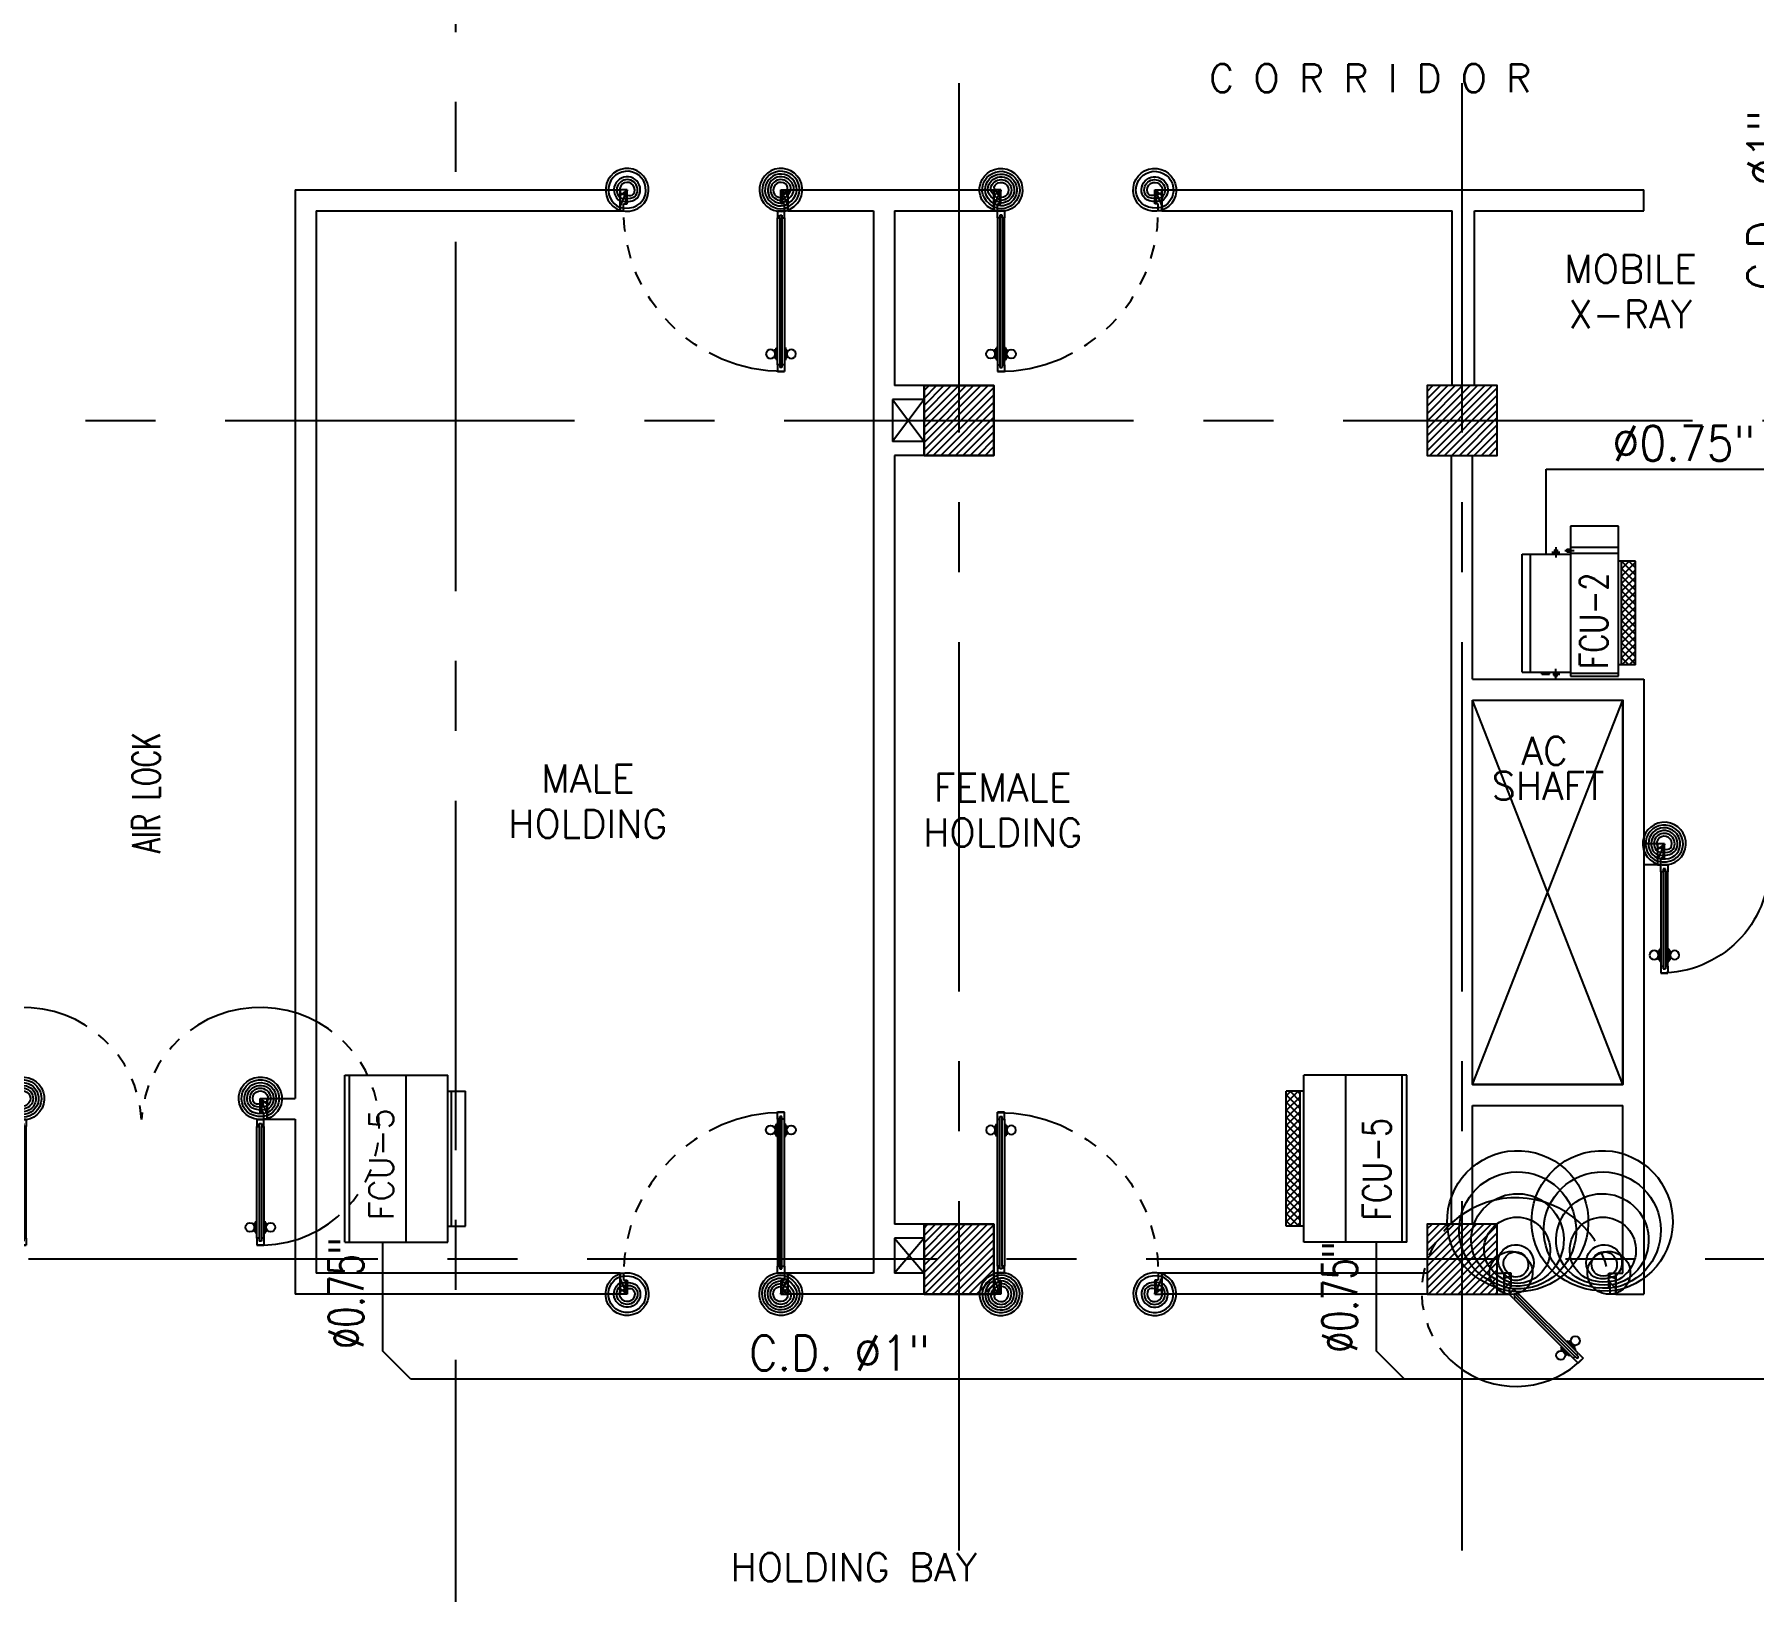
# Model space of a CAD drawing. Extents: x 417866242 to 417866861, y 43498051 to 43498155.
# Drawn here: x 417866797.05 to 417866809.35, y 43498111.26 to 43498122.4 of the extents above; entities that cross this region are included whole.
import ezdxf
from ezdxf.enums import TextEntityAlignment as Align

# ---------------------------------------------------------------- set-up
doc = ezdxf.new("R2010")
doc.units = 0
doc.header["$MEASUREMENT"] = 0
doc.linetypes.add('CENTERX2', pattern=[4, 2.5, -0.5, 0.5, -0.5])
doc.linetypes.add('HIDDEN', pattern=[0.375, 0.25, -0.125])
doc.layers.get('0').update_dxf_attribs({"linetype": 'CONTINUOUS'})
for name, color, linetype in [('AC-CD', 6, 'CONTINUOUS'), ('AC-TEXT', 2, 'CONTINUOUS'), ('AXES', 11, 'CENTERX2'), ('COL', 11, 'CONTINUOUS'), ('DOOR', 11, 'CONTINUOUS'), ('FCU', 6, 'CONTINUOUS'), ('HAT', 11, 'CONTINUOUS'), ('P-SOLIDWASTE', 6, 'CONTINUOUS'), ('RM-NAME', 11, 'CONTINUOUS'), ('SHAFT', 11, 'CONTINUOUS'), ('TEXTN', 2, 'CONTINUOUS'), ('WALL', 11, 'CONTINUOUS')]:
    doc.layers.add(name, color=color, linetype=linetype)
doc.styles.add('ROMANS', font='ROMANS.shx', dxfattribs={"width": 0.6})

# ---------------------------------------------------------------- blocks, each defined once
blk = doc.blocks.new('DOOR80A')
at = {"layer": 'DOOR', "color": 0, "linetype": 'ByBlock'}
for p, q in [((50, 0), (0, 0)), ((0, -150), (0, 0)), ((50, -100), (50, 0)), ((750, 0), (800, 0)), ((750, -100), (750, 0)), ((800, -150), (800, 0)), ((71, -115), (36, -150)), ((40, -100), (50, -100)), ((40, -150), (40, -100)), ((71, -115), (106, -150)), ((760, -100), (750, -100)), ((760, -150), (760, -100)), ((0, -150), (40, -150)), ((71, -185), (36, -150)), ((80, -148), (69, -159)), ((69, -159), (83, -173)), ((83, -173), (71, -185)), ((94, -162), (80, -148)), ((106, -150), (94, -162)), ((800, -150), (760, -150)), ((444, -488), (449, -483)), ((449, -483), (513, -546)), ((458, -492), (465, -485)), ((504, -537), (458, -492)), ((510, -531), (465, -485)), ((409, -523), (404, -528)), ((404, -528), (467, -592)), ((413, -537), (406, -543)), ((452, -589), (406, -543)), ((458, -583), (413, -537)), ((458, -583), (452, -589)), ((472, -587), (467, -592)), ((495, -610), (507, -598)), ((495, -610), (531, -645)), ((504, -537), (510, -531)), ((507, -598), (522, -612)), ((508, -551), (513, -546)), ((519, -586), (531, -574)), ((519, -586), (533, -600)), ((522, -612), (533, -600)), ((531, -574), (566, -610)), ((531, -645), (566, -610)), ((566, -610), (531, -645)), ((566, -610), (531, -645))]:
    blk.add_line(p, q, dxfattribs=at)
at = {"layer": 'DOOR', "linetype": 'ByBlock'}
for p, q in [((0, 0), (0, -150)), ((800, 0), (800, -150)), ((71, -185), (495, -610)), ((83, -173), (507, -598)), ((94, -162), (519, -586)), ((531, -574), (106, -150))]:
    blk.add_line(p, q, dxfattribs=at)
at = {"layer": 'DOOR', "color": 9, "linetype": 'ByBlock'}
for p, q in [((50, -20), (0, -40)), ((50, -57), (0, -114)), ((750, -20), (800, -40)), ((750, -57), (800, -114))]:
    blk.add_line(p, q, dxfattribs=at)
at = {"layer": 'DOOR', "color": 0, "linetype": 'ByBlock'}
for centre in [(510, -485), (406, -589)]:
    blk.add_circle(centre, 32.4, dxfattribs=at)
at = {"layer": 'DOOR', "color": 9, "linetype": 'ByBlock'}
for centre, radius, start, end in [((83, 61), 90.6, 222.1924, 248.8332), ((717, 61), 90.6, 291.1668, 317.8076), ((84, 75), 128, 228.9138, 254.5616), ((93, 163), 237, 247.0019, 259.6432), ((96, 237), 331, 253.1999, 262.0767), ((97, 305), 419, 256.6141, 262.1784), ((716, 75), 128, 285.4384, 311.0862), ((707, 163), 237, 280.3568, 292.9981), ((704, 237), 331, 277.9233, 286.8001), ((703, 305), 419, 277.8216, 283.3859), ((98, 371), 505, 258.8249, 263.419), ((50, 0), 154, 251.1053, 256.2858), ((702, 371), 505, 276.581, 281.1751), ((750, 0), 154, 283.7142, 288.8947)]:
    blk.add_arc(centre, radius, start, end, dxfattribs=at)
at = {"layer": 'DOOR', "linetype": 'HIDDEN', "ltscale": 0.5}
blk.add_arc((85, -136), 675, 315.4463, 358.7997, dxfattribs=at)
at = {"layer": 'WALL'}
for p, q in [((0, 0), (0, -150)), ((800, 0), (800, -150))]:
    blk.add_line(p, q, dxfattribs=at)
blk = doc.blocks.new('DD1600')
at = {"layer": 'DOOR', "color": 0, "linetype": 'ByBlock'}
for p, q in [((235881, 58759), (235931, 58759)), ((235931, 58759), (235881, 58759)), ((235881, 58709), (235881, 58759)), ((235881, 58709), (235898, 58709)), ((235898, 58729), (235914, 58729)), ((235898, 58709), (235898, 58729)), ((235914, 58709), (235914, 58729)), ((235914, 58709), (235931, 58709)), ((235931, 58709), (235931, 58759)), ((237431, 58759), (237381, 58759)), ((237381, 58759), (237431, 58759)), ((237381, 58709), (237381, 58759)), ((237398, 58709), (237381, 58709)), ((237414, 58729), (237398, 58729)), ((237398, 58709), (237398, 58729)), ((237414, 58709), (237414, 58729)), ((237431, 58709), (237414, 58709)), ((237431, 58709), (237431, 58759)), ((235874, 58664), (235865, 58664)), ((235865, 58664), (235865, 58599)), ((235874, 58599), (235865, 58599)), ((235881, 58676), (235874, 58676)), ((235874, 58586), (235874, 58676)), ((235874, 58664), (235874, 58599)), ((235881, 58586), (235874, 58586)), ((235931, 58676), (235938, 58676)), ((235931, 58586), (235938, 58586)), ((235938, 58586), (235938, 58676)), ((235938, 58664), (235947, 58664)), ((235938, 58664), (235938, 58599)), ((235938, 58599), (235947, 58599)), ((235947, 58664), (235947, 58599)), ((237374, 58664), (237365, 58664)), ((237365, 58664), (237365, 58599)), ((237374, 58599), (237365, 58599)), ((237381, 58676), (237374, 58676)), ((237374, 58586), (237374, 58676)), ((237374, 58664), (237374, 58599)), ((237381, 58586), (237374, 58586)), ((237431, 58676), (237438, 58676)), ((237431, 58586), (237438, 58586)), ((237438, 58586), (237438, 58676)), ((237438, 58664), (237447, 58664)), ((237438, 58664), (237438, 58599)), ((237438, 58599), (237447, 58599)), ((237447, 58664), (237447, 58599)), ((235856, 57834), (235856, 57984)), ((235856, 57984), (235881, 57984)), ((235898, 58034), (235881, 58034)), ((235881, 58034), (235881, 57984)), ((235931, 57984), (235881, 57984)), ((235881, 57984), (235881, 57934)), ((235898, 58014), (235898, 58034)), ((235914, 58014), (235898, 58014)), ((235931, 58034), (235914, 58034)), ((235914, 58034), (235914, 58014)), ((235931, 57984), (235931, 58034)), ((237381, 58034), (237398, 58034)), ((237381, 57984), (237381, 58034)), ((237381, 57984), (237431, 57984)), ((237398, 58034), (237398, 58014)), ((237398, 58014), (237414, 58014)), ((237414, 58034), (237431, 58034)), ((237414, 58014), (237414, 58034)), ((237431, 58034), (237431, 57984)), ((237456, 57984), (237431, 57984)), ((237431, 57984), (237431, 57934)), ((237456, 57834), (237456, 57984)), ((235906, 57834), (235856, 57834)), ((235881, 57934), (235906, 57934)), ((235906, 57934), (235906, 57834)), ((237406, 57934), (237406, 57834)), ((237431, 57934), (237406, 57934)), ((237406, 57834), (237456, 57834))]:
    blk.add_line(p, q, dxfattribs=at)
at = {"layer": 'DOOR', "linetype": 'ByBlock'}
for p, q in [((235881, 58034), (235881, 58709)), ((235898, 58034), (235898, 58709)), ((235914, 58034), (235914, 58709)), ((235931, 58709), (235931, 58034)), ((237381, 58709), (237381, 58034)), ((237398, 58034), (237398, 58709)), ((237414, 58034), (237414, 58709)), ((237431, 58034), (237431, 58709))]:
    blk.add_line(p, q, dxfattribs=at)
at = {"layer": 'DOOR', "color": 9, "linetype": 'ByBlock'}
for p, q in [((235906, 57834), (235856, 57947)), ((237406, 57834), (237456, 57947)), ((235906, 57834), (235856, 57874)), ((235906, 57834), (235893, 57934)), ((237406, 57834), (237420, 57934)), ((237406, 57834), (237456, 57874))]:
    blk.add_line(p, q, dxfattribs=at)
at = {"layer": 'DOOR', "color": 0, "linetype": 'ByBlock'}
for centre in [(235833, 58631), (235980, 58631), (237333, 58631), (237480, 58631)]:
    blk.add_circle(centre, 32.4, dxfattribs=at)
at = {"layer": 'DOOR', "linetype": 'HIDDEN', "ltscale": 0.5}
for centre, start, end in [((235882, 57984), 359.9683, 90.0296), ((237431, 57984), 89.9704, 180.0317)]:
    blk.add_arc(centre, 775, start, end, dxfattribs=at)
at = {"layer": 'DOOR', "color": 9, "linetype": 'ByBlock'}
for centre, radius, start, end in [((235906, 57834), 154, 103.7142, 108.8947), ((235906, 57834), 134, 100.72, 111.8402), ((235906, 57834), 114, 102.6226, 115.9162), ((237406, 57834), 134, 68.1598, 79.28), ((237406, 57834), 114, 64.0838, 77.3774), ((237406, 57834), 154, 71.1053, 76.2858), ((235906, 57834), 94.4, 90, 121.9818), ((235906, 57834), 74.4, 90, 132.2236), ((235906, 57834), 54.4, 90, 156.7926), ((235906, 57834), 34.4, 90, 180), ((235906, 57834), 14.4, 90, 180), ((237406, 57834), 94.4, 58.0182, 90), ((237406, 57834), 74.4, 47.7764, 90), ((237406, 57834), 54.4, 23.2074, 90), ((237406, 57834), 34.4, 0, 90), ((237406, 57834), 14.4, 0, 90)]:
    blk.add_arc(centre, radius, start, end, dxfattribs=at)
blk = doc.blocks.new('A$C272A55A0')
at = {"layer": 'DOOR', "color": 0, "linetype": 'ByBlock'}
for p, q in [((0, 900), (0, 1050)), ((50, 1050), (0, 1050)), ((50, 950), (50, 1050)), ((1750, 950), (1750, 1050)), ((1750, 1050), (1800, 1050)), ((1800, 1050), (1800, 900)), ((0, 900), (25, 900)), ((25, 950), (50, 950)), ((25, 900), (25, 950)), ((75, 900), (25, 900)), ((25, 850), (25, 900)), ((58, 870), (42, 870)), ((42, 870), (42, 850)), ((58, 850), (58, 870)), ((75, 900), (75, 850)), ((1725, 900), (1775, 900)), ((1725, 900), (1725, 850)), ((1742, 870), (1758, 870)), ((1742, 850), (1742, 870)), ((1775, 950), (1750, 950)), ((1758, 870), (1758, 850)), ((1775, 900), (1775, 950)), ((1800, 900), (1775, 900)), ((1775, 850), (1775, 900)), ((42, 850), (25, 850)), ((75, 850), (58, 850)), ((1725, 850), (1742, 850)), ((1758, 850), (1775, 850)), ((1718, 160), (1709, 160)), ((1709, 95), (1709, 160)), ((1725, 173), (1718, 173)), ((1718, 173), (1718, 83)), ((1718, 95), (1718, 160)), ((1775, 173), (1782, 173)), ((1782, 173), (1782, 83)), ((1782, 160), (1791, 160)), ((1782, 95), (1782, 160)), ((1791, 95), (1791, 160)), ((25, 50), (42, 50)), ((25, 50), (25, 0)), ((25, 0), (75, 0)), ((75, 0), (25, 0)), ((42, 50), (42, 30)), ((42, 30), (58, 30)), ((58, 50), (75, 50)), ((58, 50), (58, 30)), ((75, 50), (75, 0)), ((1718, 95), (1709, 95)), ((1725, 83), (1718, 83)), ((1742, 50), (1725, 50)), ((1725, 50), (1725, 0)), ((1775, 0), (1725, 0)), ((1725, 0), (1775, 0)), ((1742, 50), (1742, 30)), ((1758, 30), (1742, 30)), ((1775, 50), (1758, 50)), ((1758, 50), (1758, 30)), ((1775, 83), (1782, 83)), ((1775, 50), (1775, 0)), ((1782, 95), (1791, 95))]:
    blk.add_line(p, q, dxfattribs=at)
at = {"layer": 'DOOR', "color": 9, "linetype": 'ByBlock'}
for p, q in [((50, 1050), (0, 1010)), ((50, 1050), (0, 937)), ((50, 1050), (37, 950)), ((1750, 1050), (1800, 1010)), ((1750, 1050), (1800, 937)), ((1750, 1050), (1763, 950))]:
    blk.add_line(p, q, dxfattribs=at)
at = {"layer": 'DOOR', "linetype": 'ByBlock'}
for p, q in [((25, 850), (25, 50)), ((42, 850), (42, 50)), ((58, 850), (58, 50)), ((75, 50), (75, 850)), ((1725, 50), (1725, 850)), ((1742, 850), (1742, 50)), ((1758, 850), (1758, 50)), ((1775, 850), (1775, 50))]:
    blk.add_line(p, q, dxfattribs=at)
at = {"layer": 'DOOR', "color": 0, "linetype": 'ByBlock'}
for centre in [(1676, 128), (1824, 128)]:
    blk.add_circle(centre, 32.4, dxfattribs=at)
at = {"layer": 'DOOR', "color": 9, "linetype": 'ByBlock'}
for centre, radius, start, end in [((50, 1050), 54.4, 203.2074, 270), ((50, 1050), 74.4, 227.7764, 270), ((50, 1050), 34.4, 180, 270), ((50, 1050), 14.4, 180, 270), ((1750, 1050), 14.4, 270, 0), ((1750, 1050), 34.4, 270, 0), ((1750, 1050), 54.4, 270, 336.7926), ((1750, 1050), 74.4, 270, 312.2236), ((50, 1050), 94.4, 238.0182, 270), ((50, 1050), 114, 244.0838, 257.3774), ((50, 1050), 134, 248.1598, 259.28), ((50, 1050), 154, 251.1053, 256.2858), ((1750, 1050), 94.4, 270, 301.9818), ((1750, 1050), 114, 282.6226, 295.9162), ((1750, 1050), 134, 280.72, 291.8402), ((1750, 1050), 154, 283.7142, 288.8947)]:
    blk.add_arc(centre, radius, start, end, dxfattribs=at)
at = {"layer": 'DOOR', "linetype": 'HIDDEN', "ltscale": 0.5}
for centre, start, end in [((50, 851), 268.3174, 3.2965), ((1750, 851), 176.7035, 271.6826)]:
    blk.add_arc(centre, 851, start, end, dxfattribs=at)
at = {"layer": 'WALL', "linetype": 'ByBlock'}
blk.add_line((1800, 900), (1800, 1050), dxfattribs=at)
blk = doc.blocks.new('DOOR100')
at = {"layer": 'DOOR', "color": 7, "linetype": 'ByBlock'}
for p, q in [((-75, 1250), (-75, 1300)), ((-75, 1300), (-25, 1300)), ((-25, 1300), (-75, 1300)), ((-58, 1250), (-75, 1250)), ((-58, 1250), (-58, 1270)), ((-42, 1270), (-58, 1270)), ((-42, 1250), (-42, 1270)), ((-25, 1250), (-42, 1250)), ((-25, 1250), (-25, 1300)), ((-91, 1205), (-91, 1140)), ((-82, 1205), (-91, 1205)), ((-82, 1140), (-91, 1140)), ((-82, 1128), (-82, 1218)), ((-75, 1218), (-82, 1218)), ((-82, 1205), (-82, 1140)), ((-75, 1128), (-82, 1128)), ((-25, 1218), (-18, 1218)), ((-25, 1128), (-18, 1128)), ((-18, 1128), (-18, 1218)), ((-18, 1205), (-18, 1140)), ((-18, 1205), (-9, 1205)), ((-18, 1140), (-9, 1140)), ((-9, 1205), (-9, 1140)), ((-1200, 0), (-1200, 150)), ((-1200, 150), (-1175, 150)), ((-1200, 150), (-1200, 0)), ((-1175, 150), (-1175, 100)), ((-75, 200), (-58, 200)), ((-75, 150), (-75, 200)), ((-75, 150), (-25, 150)), ((-58, 200), (-58, 180)), ((-58, 180), (-42, 180)), ((-42, 200), (-25, 200)), ((-42, 180), (-42, 200)), ((-25, 200), (-25, 150)), ((0, 150), (-25, 150)), ((-25, 150), (-25, 100)), ((0, 0), (0, 150)), ((0, 150), (0, 0)), ((-1150, 0), (-1200, 114)), ((-1150, 0), (-1200, 40)), ((-1150, 0), (-1200, 0)), ((-1175, 100), (-1150, 100)), ((-1150, 0), (-1163, 100)), ((-1150, 100), (-1150, 0)), ((-50, 0), (0, 114)), ((-50, 100), (-50, 0)), ((-50, 0), (-37, 100)), ((-25, 100), (-50, 100)), ((-50, 0), (0, 40)), ((-50, 0), (0, 0))]:
    blk.add_line(p, q, dxfattribs=at)
at = {"layer": 'DOOR', "linetype": 'ByBlock'}
for p, q in [((-75, 1250), (-75, 200)), ((-58, 200), (-58, 1250)), ((-42, 200), (-42, 1250)), ((-25, 200), (-25, 1250))]:
    blk.add_line(p, q, dxfattribs=at)
at = {"layer": 'DOOR', "color": 7, "linetype": 'ByBlock'}
for centre in [(-124, 1173), (24, 1173)]:
    blk.add_circle(centre, 32.4, dxfattribs=at)
at = {"layer": 'DOOR', "linetype": 'HIDDEN', "ltscale": 0.5}
blk.add_arc((-25, 150), 1150, 90, 180, dxfattribs=at)
at = {"layer": 'DOOR', "color": 7, "linetype": 'ByBlock'}
for centre, radius, start, end in [((-1150, 0), 154, 103.7142, 108.8947), ((-1150, 0), 134, 100.72, 111.8402), ((-50, 0), 134, 68.1598, 79.28), ((-50, 0), 154, 71.1053, 76.2858), ((-1150, 0), 94.4, 90, 121.9818), ((-1150, 0), 74.4, 90, 132.2236), ((-1150, 0), 54.4, 90, 156.7926), ((-1150, 0), 34.4, 90, 180), ((-1150, 0), 14.4, 90, 180), ((-50, 0), 94.4, 58.0182, 90), ((-50, 0), 74.4, 47.7764, 90), ((-50, 0), 54.4, 23.2074, 90), ((-50, 0), 34.4, 0, 90), ((-50, 0), 14.4, 0, 90), ((-50, 0), 114, 64.0838, 77.3774)]:
    blk.add_arc(centre, radius, start, end, dxfattribs=at)
blk = doc.blocks.new('*X102')
at = {"color": 0}
for p, q in [((42139, 149531), (42598, 149990)), ((42139, 149584), (42545, 149990)), ((42139, 149637), (42492, 149990)), ((42139, 149690), (42439, 149990)), ((42139, 149743), (42386, 149990)), ((42139, 149796), (42333, 149990)), ((42139, 149849), (42280, 149990)), ((42139, 149902), (42227, 149990)), ((42139, 149955), (42174, 149990)), ((42151, 149490), (42639, 149978)), ((42204, 149490), (42639, 149925)), ((42257, 149490), (42639, 149872)), ((42310, 149490), (42639, 149819)), ((42363, 149490), (42639, 149766)), ((42416, 149490), (42639, 149713)), ((42469, 149490), (42639, 149660)), ((42522, 149490), (42639, 149607)), ((42575, 149490), (42639, 149554)), ((42628, 149490), (42639, 149501))]:
    blk.add_line(p, q, dxfattribs=at)
blk = doc.blocks.new('*X101')
at = {"color": 0}
for p, q in [((38539, 149537), (38992, 149990)), ((38539, 149590), (38939, 149990)), ((38539, 149643), (38886, 149990)), ((38539, 149696), (38833, 149990)), ((38539, 149749), (38780, 149990)), ((38539, 149802), (38726, 149990)), ((38539, 149856), (38673, 149990)), ((38539, 149909), (38620, 149990)), ((38539, 149962), (38567, 149990)), ((38545, 149490), (39039, 149984)), ((38598, 149490), (39039, 149931)), ((38651, 149490), (39039, 149878)), ((38704, 149490), (39039, 149825)), ((38757, 149490), (39039, 149772)), ((38810, 149490), (39039, 149719)), ((38863, 149490), (39039, 149666)), ((38916, 149490), (39039, 149613)), ((38969, 149490), (39039, 149560)), ((39022, 149490), (39039, 149507))]:
    blk.add_line(p, q, dxfattribs=at)
blk = doc.blocks.new('*X98')
at = {"color": 0}
for p, q in [((42139, 155524), (42605, 155990)), ((42139, 155577), (42552, 155990)), ((42139, 155630), (42499, 155990)), ((42139, 155683), (42446, 155990)), ((42139, 155736), (42393, 155990)), ((42139, 155789), (42340, 155990)), ((42139, 155842), (42287, 155990)), ((42139, 155895), (42234, 155990)), ((42139, 155948), (42181, 155990)), ((42158, 155490), (42639, 155971)), ((42211, 155490), (42639, 155918)), ((42264, 155490), (42639, 155865)), ((42317, 155490), (42639, 155812)), ((42370, 155490), (42639, 155759)), ((42423, 155490), (42639, 155706)), ((42476, 155490), (42639, 155653)), ((42529, 155490), (42639, 155600)), ((42582, 155490), (42639, 155546)), ((42635, 155490), (42639, 155493))]:
    blk.add_line(p, q, dxfattribs=at)
blk = doc.blocks.new('*X97')
at = {"color": 0}
for p, q in [((38539, 155530), (38999, 155990)), ((38539, 155583), (38946, 155990)), ((38539, 155636), (38893, 155990)), ((38539, 155689), (38840, 155990)), ((38539, 155742), (38787, 155990)), ((38539, 155795), (38734, 155990)), ((38539, 155848), (38681, 155990)), ((38539, 155901), (38628, 155990)), ((38539, 155954), (38575, 155990)), ((38552, 155490), (39039, 155977)), ((38605, 155490), (39039, 155924)), ((38658, 155490), (39039, 155871)), ((38711, 155490), (39039, 155818)), ((38764, 155490), (39039, 155765)), ((38817, 155490), (39039, 155712)), ((38870, 155490), (39039, 155659)), ((38923, 155490), (39039, 155606)), ((38976, 155490), (39039, 155553)), ((39029, 155490), (39039, 155500))]:
    blk.add_line(p, q, dxfattribs=at)
blk = doc.blocks.new('COL50')
at = {"layer": 'COL'}
blk.add_lwpolyline([(-250, 250), (-250, -250), (250, -250), (250, 250)], close=True, dxfattribs=at)
blk = doc.blocks.new('RM1')
at = {"layer": 'RM-NAME', "style": 'ROMANS'}
for tag, p in [('ROOMNAME1', (0, 324)), ('ROOMNAME2', (0, 0))]:
    blk.add_attdef(tag, text='', height=200, dxfattribs=at).set_placement(p, align=Align.MIDDLE)
blk = doc.blocks.new('*X39')
at = {"color": 0}
for p, q in [((16890, -2467), (16943, -2414)), ((16890, -2520), (16990, -2420)), ((16990, -2512), (16892, -2414)), ((16990, -2459), (16945, -2414)), ((16990, -2565), (16890, -2465)), ((16890, -2573), (16990, -2473)), ((16990, -2619), (16890, -2519)), ((16890, -2626), (16990, -2526)), ((16990, -2672), (16890, -2572)), ((16890, -2679), (16990, -2579)), ((16990, -2725), (16890, -2625)), ((16890, -2732), (16990, -2632)), ((16990, -2778), (16890, -2678)), ((16890, -2785), (16990, -2685)), ((16990, -2831), (16890, -2731)), ((16890, -2838), (16990, -2738)), ((16990, -2884), (16890, -2784)), ((16890, -2891), (16990, -2791)), ((16990, -2937), (16890, -2837)), ((16890, -2944), (16990, -2844)), ((16990, -2990), (16890, -2890)), ((16890, -2997), (16990, -2897)), ((16990, -3043), (16890, -2943)), ((16890, -3050), (16990, -2950)), ((16990, -3096), (16890, -2996)), ((16890, -3103), (16990, -3003)), ((16990, -3149), (16890, -3049)), ((16892, -3155), (16990, -3056)), ((16944, -3155), (16890, -3102)), ((16945, -3155), (16990, -3109))]:
    blk.add_line(p, q, dxfattribs=at)
blk = doc.blocks.new('WHE06')
at = {"color": 3}
for p, q in [((689, 622), (346, 622)), ((346, 622), (346, 469)), ((689, 469), (689, 622)), ((60, -422), (60, 422)), ((212, 437), (269, 437)), ((232, 452), (232, 422)), ((232, 452), (252, 452)), ((242, 472), (242, 399)), ((252, 452), (252, 422)), ((305, 448), (373, 448)), ((321, 458), (321, 438)), ((321, 458), (346, 458)), ((321, 438), (346, 438)), ((346, 430), (689, 430)), ((811, 371), (689, 371)), ((711, -371), (711, 371)), ((811, -371), (811, 371)), ((142, -437), (142, -422)), ((142, -437), (197, -437)), ((197, -437), (197, -422)), ((221, -437), (269, -437)), ((232, -452), (232, -422)), ((232, -452), (252, -452)), ((242, -472), (242, -399)), ((252, -452), (252, -422)), ((346, -430), (689, -430)), ((811, -371), (689, -371))]:
    blk.add_line(p, q, dxfattribs=at)
at = {"color": 6}
for p, q in [((0, -422), (0, 422)), ((0, 422), (346, 422)), ((346, 469), (346, -451)), ((689, 469), (346, 469)), ((689, -451), (689, 469)), ((0, -422), (346, -422)), ((346, -451), (689, -451))]:
    blk.add_line(p, q, dxfattribs=at)
at = {"color": 11}
blk.add_blockref('*X39', (-16179, 2784), dxfattribs=at)
blk = doc.blocks.new('*X132')
at = {"color": 0}
for p, q in [((-750, 2538), (-672, 2616)), ((-750, 2591), (-725, 2616)), ((-660, 2516), (-750, 2606)), ((-719, 2516), (-619, 2616)), ((-607, 2516), (-707, 2616)), ((-666, 2516), (-566, 2616)), ((-554, 2516), (-654, 2616)), ((-613, 2516), (-513, 2616)), ((-501, 2516), (-601, 2616)), ((-560, 2516), (-460, 2616)), ((-448, 2516), (-548, 2616)), ((-507, 2516), (-407, 2616)), ((-394, 2516), (-494, 2616)), ((-454, 2516), (-354, 2616)), ((-341, 2516), (-441, 2616)), ((-401, 2516), (-301, 2616)), ((-288, 2516), (-388, 2616)), ((-348, 2516), (-248, 2616)), ((-235, 2516), (-335, 2616)), ((-295, 2516), (-195, 2616)), ((-182, 2516), (-282, 2616)), ((-242, 2516), (-142, 2616)), ((-129, 2516), (-229, 2616)), ((-189, 2516), (-89, 2616)), ((-76, 2516), (-176, 2616)), ((-136, 2516), (-36, 2616)), ((-23, 2516), (-123, 2616)), ((-83, 2516), (17, 2616)), ((30, 2516), (-70, 2616)), ((-30, 2516), (70, 2616)), ((83, 2516), (-17, 2616)), ((23, 2516), (123, 2616)), ((136, 2516), (36, 2616)), ((76, 2516), (176, 2616)), ((189, 2516), (89, 2616)), ((129, 2516), (215, 2601)), ((215, 2543), (142, 2616)), ((215, 2596), (195, 2616)), ((-713, 2516), (-750, 2553)), ((182, 2516), (215, 2548))]:
    blk.add_line(p, q, dxfattribs=at)

msp = doc.modelspace()

# ---------------------------------------------------------------- linework, layer by layer
at = {"layer": 'AC-CD'}
for p, q in [((417866807.87, 43498118.684), (417866807.87, 43498119.292)), ((417866807.87, 43498119.292), (417866809.496, 43498119.292)), ((417866799.542, 43498113.762), (417866799.542, 43498112.983)), ((417866806.653, 43498113.762), (417866806.653, 43498112.983)), ((417866799.742, 43498112.783), (417866799.542, 43498112.983)), ((417866806.853, 43498112.783), (417866806.653, 43498112.983)), ((417866799.742, 43498112.783), (417866818.595, 43498112.783))]:
    msp.add_line(p, q, dxfattribs=at)
at = {"layer": 'AXES'}
for p, q in [((417866803.668, 43498075.555), (417866803.668, 43498154.033)), ((417866807.268, 43498075.555), (417866807.268, 43498154.033)), ((417866800.068, 43498082.42), (417866800.068, 43498141.24)), ((417866778.417, 43498119.64), (417866847.508, 43498119.64)), ((417866847.508, 43498113.64), (417866778.417, 43498113.64))]:
    msp.add_line(p, q, dxfattribs=at)
at = {"layer": 'COL'}
for points in [[(417866803.418, 43498119.89), (417866803.418, 43498119.39), (417866803.918, 43498119.39), (417866803.918, 43498119.89)], [(417866803.418, 43498113.89), (417866803.418, 43498113.39), (417866803.918, 43498113.39), (417866803.918, 43498113.89)]]:
    msp.add_lwpolyline(points, close=True, dxfattribs=at)
at = {"layer": 'FCU', "color": 7}
for p, q in [((417866799.274, 43498113.762), (417866799.274, 43498114.956)), ((417866799.274, 43498114.956), (417866800.011, 43498114.956)), ((417866799.306, 43498113.762), (417866799.306, 43498114.956)), ((417866799.711, 43498113.762), (417866799.711, 43498114.956)), ((417866800.011, 43498113.762), (417866800.011, 43498114.956)), ((417866806.135, 43498113.762), (417866806.135, 43498114.956)), ((417866806.872, 43498114.956), (417866806.135, 43498114.956)), ((417866806.435, 43498113.762), (417866806.435, 43498114.956)), ((417866806.84, 43498113.762), (417866806.84, 43498114.956)), ((417866806.872, 43498113.762), (417866806.872, 43498114.956)), ((417866800.011, 43498114.841), (417866800.136, 43498114.841)), ((417866800.036, 43498113.876), (417866800.036, 43498114.841)), ((417866800.136, 43498113.876), (417866800.136, 43498114.841)), ((417866806.01, 43498113.876), (417866806.01, 43498114.841)), ((417866806.135, 43498114.841), (417866806.01, 43498114.841)), ((417866806.11, 43498113.876), (417866806.11, 43498114.841)), ((417866800.011, 43498113.876), (417866800.136, 43498113.876)), ((417866806.135, 43498113.876), (417866806.01, 43498113.876)), ((417866799.274, 43498113.762), (417866800.011, 43498113.762)), ((417866806.872, 43498113.762), (417866806.135, 43498113.762))]:
    msp.add_line(p, q, dxfattribs=at)
at = {"layer": 'FCU', "color": 6}
for p, q in [((417866799.274, 43498113.762), (417866799.274, 43498114.956)), ((417866799.274, 43498114.956), (417866800.011, 43498114.956)), ((417866799.711, 43498113.762), (417866799.711, 43498114.956)), ((417866800.011, 43498113.762), (417866800.011, 43498114.956)), ((417866806.135, 43498113.762), (417866806.135, 43498114.956)), ((417866806.872, 43498114.956), (417866806.135, 43498114.956)), ((417866806.435, 43498113.762), (417866806.435, 43498114.956)), ((417866806.872, 43498113.762), (417866806.872, 43498114.956)), ((417866799.274, 43498113.762), (417866800.011, 43498113.762)), ((417866806.872, 43498113.762), (417866806.135, 43498113.762))]:
    msp.add_line(p, q, dxfattribs=at)
at = {"layer": 'FCU', "color": 3}
for p, q in [((417866799.306, 43498113.762), (417866799.306, 43498114.956)), ((417866806.84, 43498113.762), (417866806.84, 43498114.956)), ((417866800.011, 43498114.841), (417866800.136, 43498114.841)), ((417866800.036, 43498113.876), (417866800.036, 43498114.841)), ((417866800.136, 43498113.876), (417866800.136, 43498114.841)), ((417866806.01, 43498113.876), (417866806.01, 43498114.841)), ((417866806.135, 43498114.841), (417866806.01, 43498114.841)), ((417866806.11, 43498113.876), (417866806.11, 43498114.841)), ((417866800.011, 43498113.876), (417866800.136, 43498113.876)), ((417866806.135, 43498113.876), (417866806.01, 43498113.876))]:
    msp.add_line(p, q, dxfattribs=at)
at = {"layer": 'P-SOLIDWASTE'}
msp.add_lwpolyline([(417866804.999, 43498112.783, 0, 0.15, 0), (417866804.726, 43498112.783, 0.15, 0.15, 0)], format="xyseb", dxfattribs=at)
at = {"layer": 'SHAFT', "linetype": 'ByBlock'}
for p, q in [((417866803.418, 43498119.79), (417866803.193, 43498119.49)), ((417866803.193, 43498119.79), (417866803.418, 43498119.49))]:
    msp.add_line(p, q, dxfattribs=at)
at = {"layer": 'SHAFT', "linetype": 'Continuous'}
for p, q in [((417866808.418, 43498114.89), (417866807.343, 43498117.64)), ((417866807.343, 43498114.89), (417866808.418, 43498117.64))]:
    msp.add_line(p, q, dxfattribs=at)
at = {"layer": 'WALL'}
for p, q in [((417866798.918, 43498121.29), (417866801.243, 43498121.29)), ((417866798.918, 43498121.29), (417866798.918, 43498114.79)), ((417866801.243, 43498121.29), (417866801.243, 43498121.14)), ((417866802.443, 43498121.29), (417866803.918, 43498121.29)), ((417866802.443, 43498121.29), (417866802.443, 43498121.14)), ((417866805.118, 43498121.29), (417866808.568, 43498121.29)), ((417866799.068, 43498121.14), (417866799.068, 43498113.54)), ((417866799.068, 43498121.14), (417866801.243, 43498121.14)), ((417866802.443, 43498121.14), (417866803.056, 43498121.14)), ((417866803.056, 43498121.14), (417866803.056, 43498113.54)), ((417866803.206, 43498121.14), (417866803.206, 43498119.89)), ((417866803.206, 43498121.14), (417866803.918, 43498121.14)), ((417866805.118, 43498121.14), (417866807.197, 43498121.14)), ((417866807.197, 43498119.89), (417866807.197, 43498121.14)), ((417866807.356, 43498119.89), (417866807.356, 43498121.14)), ((417866807.356, 43498121.14), (417866808.568, 43498121.14)), ((417866803.193, 43498119.79), (417866803.193, 43498119.49)), ((417866803.206, 43498119.39), (417866803.206, 43498113.89)), ((417866807.193, 43498117.715), (417866807.193, 43498119.39)), ((417866807.343, 43498117.79), (417866807.343, 43498119.39)), ((417866808.568, 43498117.79), (417866808.568, 43498113.39)), ((417866807.193, 43498113.89), (417866807.193, 43498117.715)), ((417866807.343, 43498114.89), (417866807.343, 43498117.64)), ((417866808.668, 43498116.612), (417866808.568, 43498116.612)), ((417866808.668, 43498116.462), (417866808.668, 43498116.612)), ((417866808.668, 43498116.462), (417866808.568, 43498116.462)), ((417866798.718, 43498114.79), (417866798.918, 43498114.79)), ((417866807.343, 43498113.89), (417866807.343, 43498114.74)), ((417866798.718, 43498114.64), (417866798.918, 43498114.64)), ((417866798.918, 43498114.64), (417866798.918, 43498113.39)), ((417866803.206, 43498113.79), (417866803.206, 43498113.54)), ((417866801.243, 43498113.54), (417866799.068, 43498113.54)), ((417866801.243, 43498113.54), (417866801.243, 43498113.39)), ((417866803.056, 43498113.54), (417866802.443, 43498113.54)), ((417866802.443, 43498113.54), (417866802.443, 43498113.39)), ((417866803.418, 43498113.54), (417866803.206, 43498113.54)), ((417866807.018, 43498113.54), (417866805.118, 43498113.54)), ((417866807.518, 43498113.54), (417866807.568, 43498113.54)), ((417866807.568, 43498113.39), (417866807.568, 43498113.54)), ((417866808.368, 43498113.54), (417866808.418, 43498113.54)), ((417866808.368, 43498113.39), (417866808.368, 43498113.54)), ((417866801.243, 43498113.39), (417866798.918, 43498113.39)), ((417866802.593, 43498113.39), (417866802.443, 43498113.39)), ((417866803.418, 43498113.39), (417866802.443, 43498113.39)), ((417866807.018, 43498113.39), (417866805.118, 43498113.39)), ((417866807.518, 43498113.39), (417866807.568, 43498113.39)), ((417866808.368, 43498113.39), (417866808.568, 43498113.39))]:
    msp.add_line(p, q, dxfattribs=at)
at = {"layer": 'WALL', "linetype": 'ByBlock'}
for p, q in [((417866803.918, 43498121.14), (417866803.918, 43498121.29)), ((417866805.118, 43498121.14), (417866805.118, 43498121.29)), ((417866808.568, 43498121.14), (417866808.568, 43498121.29)), ((417866803.418, 43498119.89), (417866803.206, 43498119.89)), ((417866803.418, 43498119.79), (417866803.193, 43498119.79)), ((417866803.418, 43498119.49), (417866803.193, 43498119.49)), ((417866803.418, 43498119.39), (417866803.206, 43498119.39)), ((417866807.343, 43498117.79), (417866808.568, 43498117.79)), ((417866807.343, 43498117.64), (417866808.418, 43498117.64)), ((417866808.418, 43498114.89), (417866808.418, 43498117.64)), ((417866807.343, 43498114.89), (417866808.418, 43498114.89)), ((417866798.718, 43498114.79), (417866798.718, 43498114.64)), ((417866807.343, 43498114.74), (417866808.418, 43498114.74)), ((417866808.418, 43498113.54), (417866808.418, 43498114.74)), ((417866803.418, 43498113.89), (417866803.206, 43498113.89)), ((417866803.418, 43498113.79), (417866803.206, 43498113.79)), ((417866803.418, 43498113.79), (417866803.206, 43498113.54)), ((417866803.206, 43498113.79), (417866803.418, 43498113.54)), ((417866805.118, 43498113.54), (417866805.118, 43498113.39))]:
    msp.add_line(p, q, dxfattribs=at)
at = {"layer": 'WALL', "linetype": 'ByBlock', "ltscale": 0.3}
for points in [[(417866803.418, 43498119.89), (417866803.918, 43498119.89), (417866803.918, 43498119.39), (417866803.418, 43498119.39)], [(417866807.518, 43498119.89), (417866807.018, 43498119.89), (417866807.018, 43498119.39), (417866807.518, 43498119.39)], [(417866803.918, 43498113.39), (417866803.418, 43498113.39), (417866803.418, 43498113.89), (417866803.918, 43498113.89)], [(417866807.518, 43498113.89), (417866807.018, 43498113.89), (417866807.018, 43498113.39), (417866807.518, 43498113.39)]]:
    msp.add_lwpolyline(points, close=True, dxfattribs=at)
at = {"layer": 'WALL'}
msp.add_lwpolyline([(417866807.343, 43498117.64), (417866808.418, 43498117.64), (417866808.418, 43498114.89), (417866807.343, 43498114.89)], close=True, dxfattribs=at)

# ---------------------------------------------------------------- block references
at = {"layer": 'COL', "xscale": 0.0009999871253967285, "yscale": 0.001000002026557922, "zscale": 0.001}
for p in [(417866807.268, 43498119.64), (417866807.268, 43498113.64)]:
    msp.add_blockref('COL50', p, dxfattribs=at)
at = {"layer": 'DOOR', "yscale": 0.001000002026557922, "zscale": 0.001, "rotation": 180}
for p, xscale in [((417866802.443, 43498121.29), -0.0009999871253967285), ((417866803.918, 43498121.29), 0.0009999871253967285)]:
    msp.add_blockref('DOOR100', p, dxfattribs=dict(at, xscale=xscale))
at = {"layer": 'DOOR', "color": 0, "linetype": 'ByBlock', "xscale": -0.0009999871253967285, "yscale": 0.001000002026557922, "zscale": 0.001, "rotation": 180}
msp.add_blockref('DD1600', (417866572.812, 43498174.446), dxfattribs=at)
at = {"layer": 'DOOR', "color": 0, "linetype": 'ByBlock', "xscale": 0.0009999871253967285, "yscale": 0.001000002026557922, "zscale": 0.001}
msp.add_blockref('A$C272A55A0', (417866796.918, 43498113.739), dxfattribs=at)
at = {"layer": 'DOOR', "yscale": 0.001000002026557922, "zscale": 0.001}
for p, xscale in [((417866802.443, 43498113.39), 0.0009999871253967285), ((417866803.918, 43498113.39), -0.0009999871253967285)]:
    msp.add_blockref('DOOR100', p, dxfattribs=dict(at, xscale=xscale))
at = {"layer": 'DOOR', "color": 7, "linetype": 'ByBlock', "xscale": 0.0009999871253967285, "yscale": 0.001000002026557922, "zscale": 0.001}
msp.add_blockref('DOOR80A', (417866807.568, 43498113.54), dxfattribs=at)
at = {"layer": 'FCU', "linetype": 'ByBlock', "xscale": 0.0009999871253967285, "yscale": 0.001000002026557922, "zscale": 0.001}
msp.add_blockref('WHE06', (417866807.697, 43498118.262), dxfattribs=at)
at = {"layer": 'FCU', "color": 11, "extrusion": (0, 0, -1), "xscale": 0.001000002026557922, "yscale": 0.001000002026557922, "zscale": -0.001, "rotation": 90}
msp.add_blockref('*X132', (-417866803.494, 43498114.626), dxfattribs=at)
at = {"layer": 'HAT', "xscale": 0.0009999871253967285, "yscale": 0.001000002026557922, "zscale": 0.001}
for name in ['*X97', '*X98', '*X101', '*X102']:
    msp.add_blockref(name, (417866764.879, 43497963.9), dxfattribs=at)
at = {"layer": 'RM-NAME'}
ref = msp.add_blockref('RM1', (417866806.61, 43498122.091), dxfattribs=dict(at, xscale=0.0009999871253967285, yscale=0.001000002026557922, zscale=0.001))
ref.add_attrib('ROOMNAME2', 'C O R R I D O R', dxfattribs={"height": 0.2, "style": 'ROMANS'}).set_placement((417866806.61, 43498122.091), align=Align.MIDDLE)
ref = msp.add_blockref('RM1', (417866808.472, 43498120.401), dxfattribs=dict(at, xscale=0.0009999871253967285, yscale=0.001000002026557922, zscale=0.001))
ref.add_attrib('ROOMNAME2', 'X-RAY', dxfattribs={"height": 0.2, "style": 'ROMANS'}).set_placement((417866808.472, 43498120.401), align=Align.MIDDLE)
ref.add_attrib('ROOMNAME1', 'MOBILE', dxfattribs={"height": 0.2, "style": 'ROMANS'}).set_placement((417866808.472, 43498120.725), align=Align.MIDDLE)
ref = msp.add_blockref('RM1', (417866801.011, 43498116.754), dxfattribs=dict(at, xscale=0.0009999871253967285, yscale=0.001000002026557922, zscale=0.001))
ref.add_attrib('ROOMNAME2', 'HOLDING', dxfattribs={"height": 0.2, "style": 'ROMANS'}).set_placement((417866801.011, 43498116.754), align=Align.MIDDLE)
ref.add_attrib('ROOMNAME1', 'MALE', dxfattribs={"height": 0.2, "style": 'ROMANS'}).set_placement((417866801.011, 43498117.078), align=Align.MIDDLE)
ref = msp.add_blockref('RM1', (417866803.98, 43498116.692), dxfattribs=dict(at, xscale=0.0009999871253967285, yscale=0.001000002026557922, zscale=0.001))
ref.add_attrib('ROOMNAME2', 'HOLDING', dxfattribs={"height": 0.2, "style": 'ROMANS'}).set_placement((417866803.98, 43498116.692), align=Align.MIDDLE)
ref.add_attrib('ROOMNAME1', 'FEMALE', dxfattribs={"height": 0.2, "style": 'ROMANS'}).set_placement((417866803.98, 43498117.015), align=Align.MIDDLE)
ref = msp.add_blockref('RM1', (417866802.915, 43498111.436), dxfattribs=dict(at, xscale=0.0009999871253967285, yscale=0.001000002026557922, zscale=0.001))
ref.add_attrib('ROOMNAME2', 'HOLDING BAY', dxfattribs={"height": 0.2, "style": 'ROMANS'}).set_placement((417866802.915, 43498111.436), align=Align.MIDDLE)

# ---------------------------------------------------------------- texts
at = {"layer": 'AC-TEXT', "style": 'ROMANS'}
for s, width, p in [('C.D. %%c1"', 0.9, (417866809.435, 43498121.216)), (' %%c0.75"', 0.7, (417866799.282, 43498113.336)), (' %%c0.75"', 0.7, (417866806.392, 43498113.308))]:
    msp.add_text(s, height=0.25, rotation=90, dxfattribs=dict(at, width=width)).set_placement(p, align=Align.MIDDLE)
at = {"layer": 'AC-TEXT', "style": 'ROMANS', "width": 0.9}
for s, p in [(' %%c0.75"', (417866808.777, 43498119.477)), ('C.D. %%c1"', (417866802.813, 43498112.968))]:
    msp.add_text(s, height=0.25, dxfattribs=at).set_placement(p, align=Align.MIDDLE)
at = {"layer": 'RM-NAME', "style": 'ROMANS'}
for s, p in [('AC', (417866807.859, 43498117.277)), ('SHAFT', (417866807.882, 43498117.026))]:
    msp.add_text(s, height=0.2, dxfattribs=at).set_placement(p, align=Align.MIDDLE)
at = {"layer": 'SHAFT', "style": 'ROMANS', "width": 0.7}
msp.add_text('AIR LOCK', height=0.2, rotation=90, dxfattribs=at).set_placement((417866797.851, 43498116.978), align=Align.MIDDLE)
at = {"layer": 'TEXTN', "style": 'ROMANS'}
for s, width, p in [('FCU-2', 0.75, (417866808.311, 43498117.864)), ('FCU-5', 0.8, (417866806.758, 43498113.917))]:
    msp.add_text(s, height=0.2, rotation=90, dxfattribs=dict(at, width=width)).set_placement(p)
msp.add_text('FCU-5', height=0.175, rotation=90, dxfattribs=at).set_placement((417866799.621, 43498113.917))

doc.saveas('drawing.dxf')
